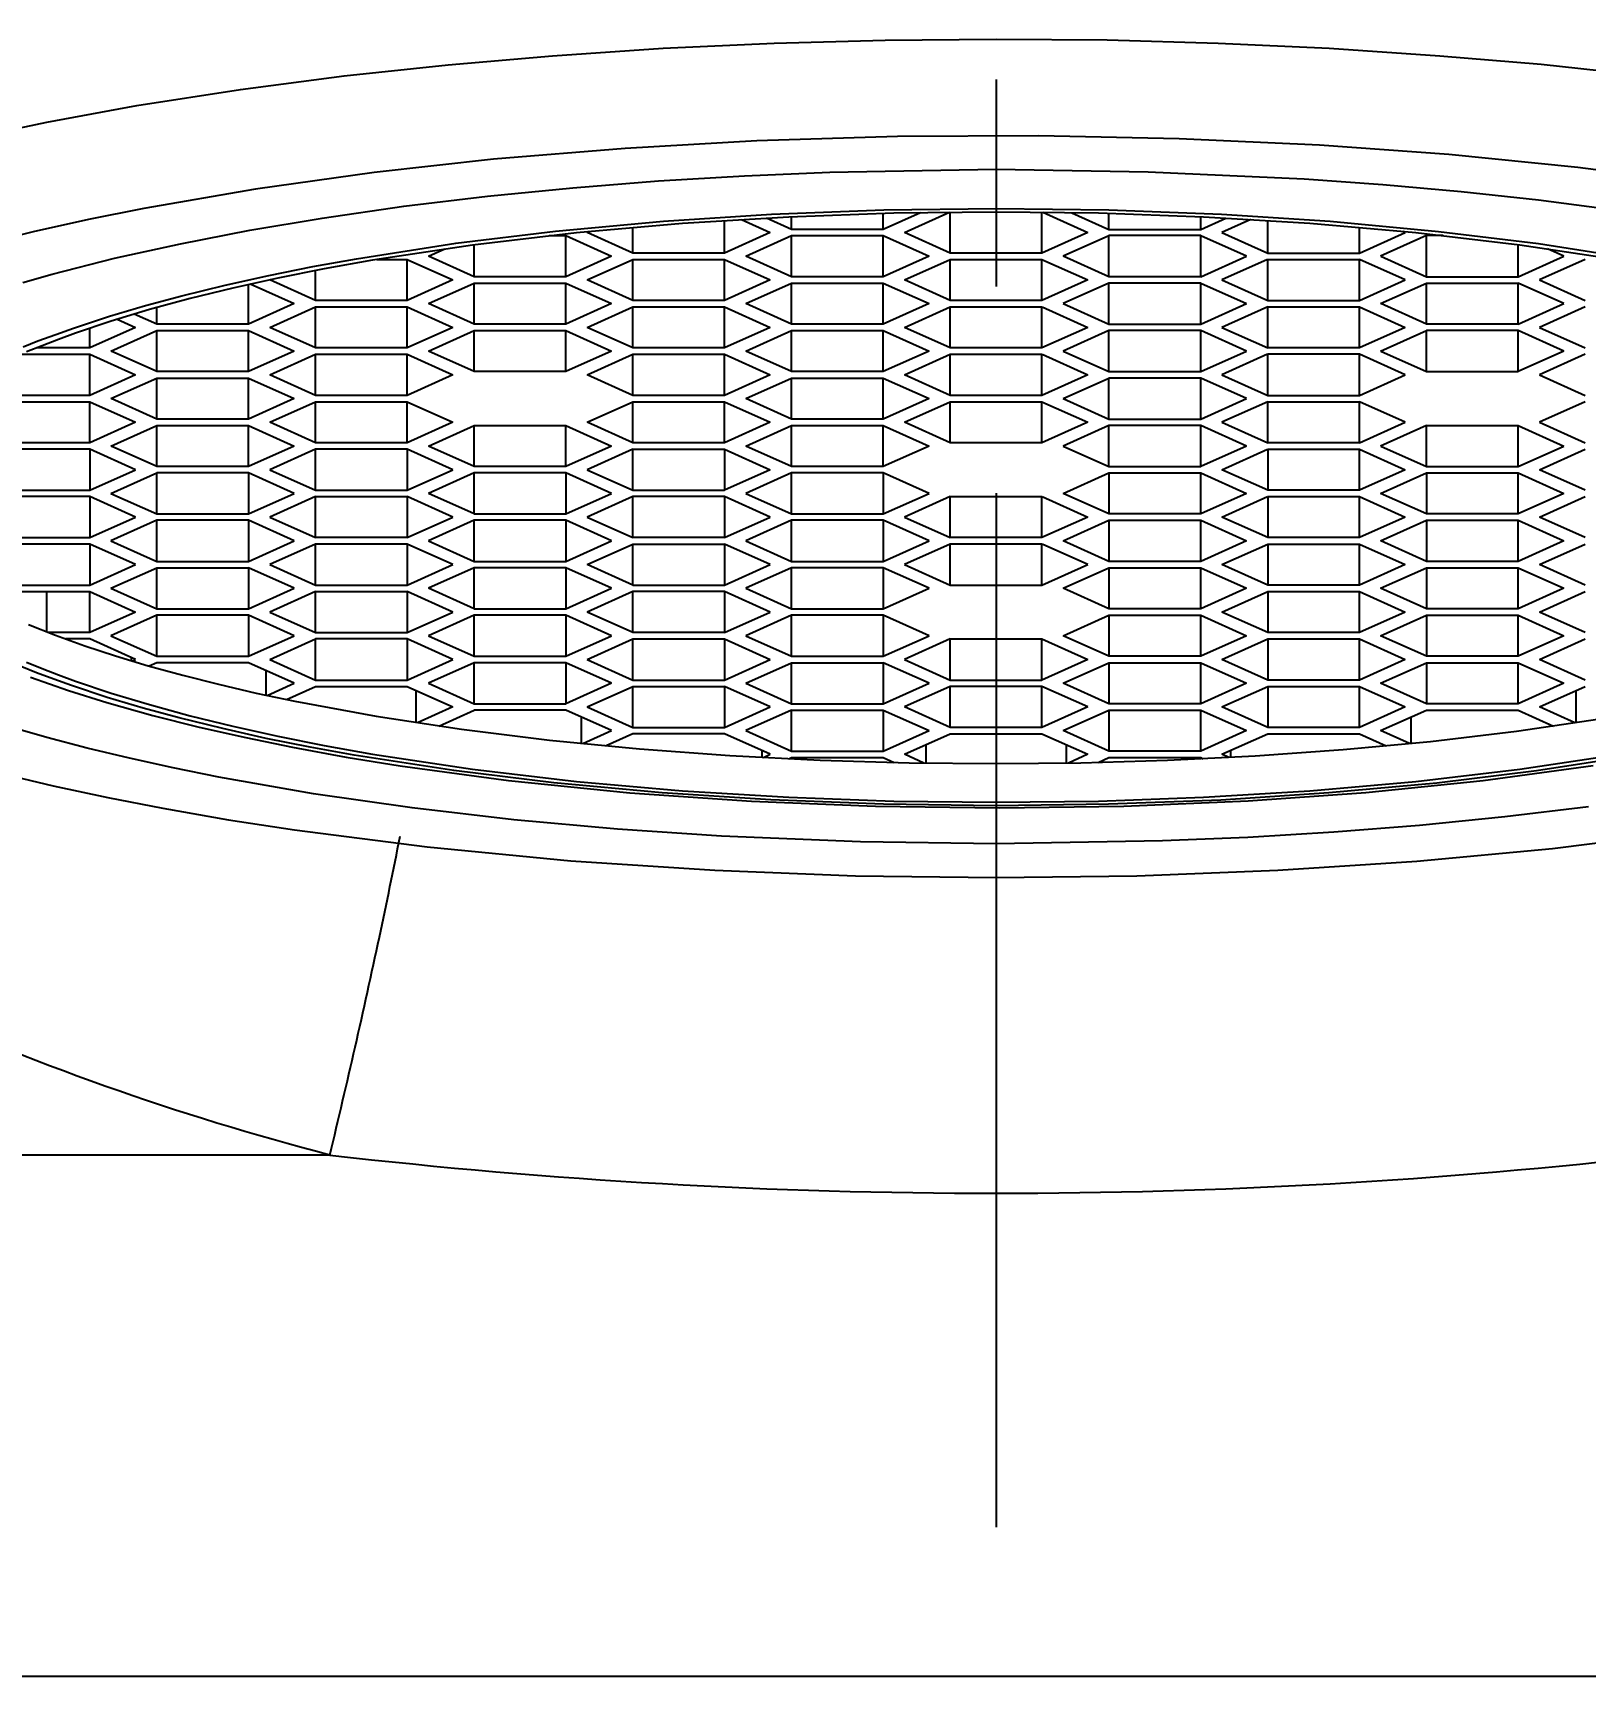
# Model space of a CAD drawing. Header units: millimetres. Extents: x 13335 to 13929, y 3069 to 3489.
# Drawn here: x 13763.02 to 13774.94, y 3171.49 to 3184.11 of the extents above; entities that cross this region are included whole.
import ezdxf

# ---------------------------------------------------------------- set-up
doc = ezdxf.new("R2010")
doc.units = ezdxf.units.MM
doc.header["$LTSCALE"] = 0.25
doc.linetypes.add('CENTER', pattern=[50.8, 31.75, -6.35, 6.35, -6.35])
doc.layers.get('0').update_dxf_attribs({"color": 2})
for name, color, linetype in [('CENTER', 1, 'CENTER'), ('DWG', 7, 'Continuous'), ('Make2D 표시선', 7, 'Continuous')]:
    doc.layers.add(name, color=color, linetype=linetype)
doc.styles.add('GHS', font='romans.shx', dxfattribs={"height": 3.5, "bigfont": 'ghs.shx'})
doc.dimstyles.new('HONG', dxfattribs={"dimscale": 0, "dimtxt": 3.5, "dimasz": 3.5, "dimexe": 2, "dimexo": 1, "dimgap": 1, "dimtad": 1, "dimdec": 4, "dimdsep": 46, "dimtxsty": 'GHS', "dimcen": 3, "dimclrd": 2, "dimclre": 2, "dimclrt": 2, "dimadec": 0, "dimazin": 0, "dimtfac": 1, "dimtdec": 4, "dimtmove": 0, "dimatfit": 2, "dimfxl": 0, "dimtvp": 1, "dimtolj": 1, "dimarcsym": 0})

# ---------------------------------------------------------------- blocks, each defined once
blk = doc.blocks.new('A$C364C3DC7')
at = {"color": 2}
for p, q in [((21.846, 39.15), (21.653, 39.236)), ((21.846, 39.15), (21.846, 39.246)), ((22.834, 39.278), (22.549, 39.15)), ((22.549, 39.15), (22.549, 39.272)), ((22.712, 39.126), (23.058, 39.281)), ((23.064, 38.968), (23.064, 39.281)), ((23.767, 38.968), (23.767, 39.281)), ((23.773, 39.281), (24.119, 39.126)), ((23.998, 39.278), (24.282, 39.15)), ((24.282, 39.15), (24.282, 39.272)), ((24.986, 39.15), (24.986, 39.246)), ((24.986, 39.15), (25.178, 39.237)), ((20.275, 39.126), (20.293, 39.134)), ((20.627, 38.968), (20.275, 39.126)), ((20.627, 38.968), (20.627, 39.165)), ((21.331, 38.968), (21.331, 39.218)), ((21.682, 39.126), (21.331, 38.968)), ((21.46, 39.226), (21.682, 39.126)), ((22.549, 39.15), (21.846, 39.15)), ((23.064, 38.968), (22.712, 39.126)), ((24.119, 39.126), (23.767, 38.968)), ((24.282, 39.15), (24.986, 39.15)), ((25.371, 39.226), (25.149, 39.126)), ((25.149, 39.126), (25.501, 38.968)), ((25.501, 38.968), (25.501, 39.218)), ((26.204, 38.968), (26.204, 39.165)), ((26.204, 38.968), (26.556, 39.126)), ((26.556, 39.126), (26.538, 39.134)), ((19.057, 38.944), (19.183, 39)), ((19.409, 38.786), (19.409, 39.031)), ((19.985, 39.102), (20.112, 39.102)), ((20.112, 38.786), (20.112, 39.102)), ((20.112, 39.102), (20.464, 38.944)), ((21.494, 38.944), (21.846, 39.102)), ((21.846, 38.786), (21.846, 39.102)), ((21.846, 39.102), (22.549, 39.102)), ((22.549, 38.786), (22.549, 39.102)), ((22.549, 39.102), (22.901, 38.944)), ((24.282, 39.101), (23.931, 38.944)), ((24.986, 39.102), (24.282, 39.102)), ((24.282, 38.786), (24.282, 39.101)), ((24.986, 38.786), (24.986, 39.101)), ((25.337, 38.944), (24.986, 39.101)), ((26.719, 39.102), (26.367, 38.944)), ((26.847, 39.102), (26.719, 39.102)), ((26.719, 38.786), (26.719, 39.102)), ((27.422, 38.786), (27.422, 39.032)), ((27.774, 38.944), (27.648, 39)), ((18.662, 38.919), (18.894, 38.919)), ((18.894, 38.604), (18.894, 38.919)), ((18.894, 38.919), (19.246, 38.762)), ((19.409, 38.786), (19.057, 38.944)), ((20.464, 38.944), (20.112, 38.786)), ((20.275, 38.762), (20.627, 38.919)), ((21.331, 38.968), (20.627, 38.968)), ((20.627, 38.604), (20.627, 38.919)), ((20.627, 38.919), (21.331, 38.919)), ((21.331, 38.919), (21.682, 38.762)), ((21.331, 38.604), (21.331, 38.919)), ((21.846, 38.786), (21.494, 38.944)), ((22.901, 38.944), (22.549, 38.786)), ((22.712, 38.762), (23.064, 38.919)), ((23.767, 38.968), (23.064, 38.968)), ((23.064, 38.604), (23.064, 38.919)), ((23.064, 38.919), (23.767, 38.919)), ((23.767, 38.919), (24.119, 38.762)), ((23.767, 38.604), (23.767, 38.919)), ((24.282, 38.786), (23.931, 38.944)), ((24.986, 38.786), (25.337, 38.944)), ((25.5, 38.919), (25.149, 38.762)), ((25.501, 38.968), (26.204, 38.968)), ((25.501, 38.919), (26.204, 38.919)), ((25.501, 38.604), (25.501, 38.919)), ((26.556, 38.762), (26.204, 38.919)), ((26.204, 38.604), (26.204, 38.919)), ((26.368, 38.944), (26.719, 38.786)), ((27.422, 38.786), (27.774, 38.944)), ((27.937, 38.919), (27.586, 38.762)), ((17.676, 38.422), (17.676, 38.727)), ((17.69, 38.731), (18.027, 38.58)), ((17.839, 38.762), (17.845, 38.765)), ((18.19, 38.604), (17.839, 38.762)), ((18.19, 38.604), (18.19, 38.835)), ((19.245, 38.762), (18.894, 38.604)), ((19.057, 38.58), (19.409, 38.737)), ((20.112, 38.786), (19.409, 38.786)), ((19.409, 38.422), (19.409, 38.737)), ((19.409, 38.737), (20.112, 38.737)), ((20.112, 38.422), (20.112, 38.737)), ((20.112, 38.737), (20.464, 38.58)), ((20.627, 38.604), (20.276, 38.762)), ((21.682, 38.762), (21.331, 38.604)), ((21.494, 38.58), (21.845, 38.737)), ((22.549, 38.786), (21.846, 38.786)), ((21.846, 38.422), (21.846, 38.737)), ((21.846, 38.737), (22.549, 38.737)), ((22.549, 38.422), (22.549, 38.737)), ((22.549, 38.737), (22.901, 38.58)), ((23.064, 38.604), (22.712, 38.762)), ((24.119, 38.762), (23.767, 38.604)), ((24.282, 38.737), (23.931, 38.58)), ((24.986, 38.786), (24.282, 38.786)), ((24.986, 38.737), (24.282, 38.737)), ((24.282, 38.422), (24.282, 38.737)), ((24.986, 38.737), (25.337, 38.58)), ((24.986, 38.422), (24.986, 38.737)), ((25.149, 38.762), (25.501, 38.604)), ((26.204, 38.604), (26.556, 38.762)), ((26.367, 38.58), (26.719, 38.737)), ((26.719, 38.786), (27.422, 38.786)), ((26.719, 38.422), (26.719, 38.737)), ((26.719, 38.737), (27.422, 38.737)), ((27.422, 38.422), (27.422, 38.737)), ((27.774, 38.58), (27.423, 38.737)), ((27.586, 38.762), (27.937, 38.604)), ((18.894, 38.604), (18.19, 38.604)), ((21.331, 38.604), (20.627, 38.604)), ((23.767, 38.604), (23.064, 38.604)), ((25.501, 38.604), (26.204, 38.604)), ((16.972, 38.422), (16.798, 38.5)), ((16.972, 38.422), (16.972, 38.55)), ((18.027, 38.58), (17.676, 38.422)), ((17.839, 38.398), (18.19, 38.555)), ((18.19, 38.24), (18.19, 38.555)), ((18.19, 38.555), (18.894, 38.555)), ((18.894, 38.24), (18.894, 38.555)), ((18.894, 38.555), (19.246, 38.398)), ((19.409, 38.422), (19.057, 38.58)), ((20.464, 38.58), (20.112, 38.422)), ((20.275, 38.398), (20.627, 38.555)), ((20.627, 38.24), (20.627, 38.555)), ((20.627, 38.555), (21.331, 38.555)), ((21.331, 38.555), (21.682, 38.398)), ((21.331, 38.24), (21.331, 38.555)), ((21.846, 38.422), (21.494, 38.58)), ((22.901, 38.58), (22.549, 38.422)), ((22.712, 38.398), (23.064, 38.555)), ((23.064, 38.555), (23.767, 38.555)), ((23.064, 38.24), (23.064, 38.555)), ((23.767, 38.24), (23.767, 38.555)), ((23.768, 38.555), (24.119, 38.398)), ((23.931, 38.58), (24.282, 38.422)), ((24.986, 38.422), (25.337, 38.58)), ((25.501, 38.555), (25.149, 38.398)), ((25.501, 38.555), (26.204, 38.555)), ((25.501, 38.24), (25.501, 38.555)), ((26.204, 38.555), (26.556, 38.398)), ((26.204, 38.24), (26.204, 38.555)), ((26.719, 38.422), (26.368, 38.58)), ((27.422, 38.422), (27.774, 38.58)), ((27.937, 38.555), (27.586, 38.398)), ((16.809, 38.398), (16.457, 38.24)), ((16.457, 38.24), (16.457, 38.391)), ((16.62, 38.216), (16.972, 38.373)), ((16.669, 38.46), (16.809, 38.398)), ((17.676, 38.422), (16.972, 38.422)), ((16.972, 38.373), (17.676, 38.373)), ((16.972, 38.058), (16.972, 38.373)), ((17.676, 38.058), (17.676, 38.373)), ((17.676, 38.373), (18.027, 38.216)), ((18.19, 38.24), (17.839, 38.398)), ((19.245, 38.398), (18.894, 38.24)), ((19.057, 38.216), (19.409, 38.373)), ((20.112, 38.422), (19.409, 38.422)), ((19.409, 38.058), (19.409, 38.373)), ((19.409, 38.373), (20.112, 38.373)), ((20.112, 38.058), (20.112, 38.373)), ((20.112, 38.373), (20.464, 38.216)), ((20.627, 38.24), (20.275, 38.398)), ((21.682, 38.398), (21.331, 38.24)), ((21.494, 38.216), (21.845, 38.373)), ((22.549, 38.422), (21.846, 38.422)), ((21.846, 38.373), (22.549, 38.373)), ((21.846, 38.058), (21.846, 38.373)), ((22.549, 38.058), (22.549, 38.373)), ((22.549, 38.373), (22.901, 38.216)), ((23.064, 38.24), (22.712, 38.398)), ((24.119, 38.398), (23.767, 38.24)), ((24.282, 38.373), (23.931, 38.216)), ((24.282, 38.422), (24.986, 38.422)), ((24.986, 38.373), (24.282, 38.373)), ((24.282, 38.058), (24.282, 38.373)), ((24.986, 38.058), (24.986, 38.373)), ((25.337, 38.216), (24.986, 38.373)), ((25.149, 38.398), (25.501, 38.24)), ((26.556, 38.398), (26.204, 38.24)), ((26.367, 38.216), (26.719, 38.373)), ((27.422, 38.422), (26.719, 38.422)), ((26.719, 38.058), (26.719, 38.373)), ((27.422, 38.373), (26.719, 38.373)), ((27.422, 38.058), (27.422, 38.373)), ((27.774, 38.216), (27.423, 38.373)), ((27.586, 38.398), (27.937, 38.24)), ((16.457, 38.24), (16.048, 38.24)), ((18.894, 38.24), (18.19, 38.24)), ((21.331, 38.24), (20.627, 38.24)), ((23.767, 38.24), (23.064, 38.24)), ((26.204, 38.24), (25.501, 38.24)), ((15.931, 38.191), (16.457, 38.191)), ((16.457, 38.191), (16.809, 38.034)), ((16.457, 37.876), (16.457, 38.191)), ((16.972, 38.058), (16.621, 38.216)), ((18.027, 38.216), (17.676, 38.058)), ((17.839, 38.034), (18.19, 38.191)), ((18.19, 37.876), (18.19, 38.191)), ((18.19, 38.191), (18.894, 38.191)), ((18.894, 38.191), (19.246, 38.034)), ((18.894, 37.876), (18.894, 38.191)), ((19.409, 38.058), (19.057, 38.216)), ((20.464, 38.216), (20.112, 38.058)), ((20.275, 38.034), (20.627, 38.191)), ((20.627, 37.876), (20.627, 38.191)), ((20.627, 38.191), (21.331, 38.191)), ((21.331, 37.876), (21.331, 38.191)), ((21.331, 38.191), (21.682, 38.034)), ((21.846, 38.058), (21.494, 38.216)), ((22.901, 38.216), (22.549, 38.058)), ((22.712, 38.034), (23.064, 38.191)), ((23.064, 37.876), (23.064, 38.191)), ((23.064, 38.191), (23.767, 38.191)), ((23.767, 37.876), (23.767, 38.191)), ((23.768, 38.191), (24.119, 38.034)), ((23.931, 38.216), (24.282, 38.058)), ((24.986, 38.058), (25.337, 38.216)), ((25.5, 38.191), (25.149, 38.034)), ((26.204, 38.191), (25.501, 38.191)), ((25.501, 37.876), (25.501, 38.191)), ((26.204, 37.876), (26.204, 38.191)), ((26.556, 38.034), (26.204, 38.191)), ((26.368, 38.216), (26.719, 38.058)), ((27.774, 38.216), (27.422, 38.058)), ((27.937, 38.191), (27.586, 38.034)), ((16.809, 38.034), (16.457, 37.876)), ((16.62, 37.851), (16.972, 38.009)), ((17.676, 38.058), (16.972, 38.058)), ((16.972, 38.009), (17.676, 38.009)), ((16.972, 37.694), (16.972, 38.009)), ((17.676, 37.694), (17.676, 38.009)), ((17.676, 38.009), (18.027, 37.851)), ((18.19, 37.876), (17.839, 38.033)), ((19.245, 38.033), (18.894, 37.876)), ((20.112, 38.058), (19.409, 38.058)), ((20.627, 37.876), (20.276, 38.033)), ((21.682, 38.033), (21.331, 37.876)), ((21.494, 37.851), (21.845, 38.009)), ((22.549, 38.058), (21.846, 38.058)), ((21.846, 37.694), (21.846, 38.009)), ((21.846, 38.009), (22.549, 38.009)), ((22.549, 37.694), (22.549, 38.009)), ((22.549, 38.009), (22.901, 37.851)), ((23.064, 37.876), (22.712, 38.034)), ((24.119, 38.033), (23.767, 37.876)), ((23.931, 37.851), (24.282, 38.009)), ((24.282, 38.058), (24.986, 38.058)), ((24.282, 37.694), (24.282, 38.009)), ((24.986, 38.009), (24.282, 38.009)), ((24.986, 37.694), (24.986, 38.009)), ((25.337, 37.851), (24.986, 38.009)), ((25.149, 38.033), (25.501, 37.876)), ((26.204, 37.876), (26.556, 38.033)), ((26.719, 38.058), (27.422, 38.058)), ((27.586, 38.033), (27.937, 37.876)), ((16.457, 37.876), (15.754, 37.876)), ((16.972, 37.694), (16.621, 37.851)), ((18.027, 37.851), (17.676, 37.694)), ((18.894, 37.876), (18.19, 37.876)), ((21.331, 37.876), (20.627, 37.876)), ((21.846, 37.694), (21.494, 37.851)), ((22.901, 37.851), (22.549, 37.694)), ((23.767, 37.876), (23.064, 37.876)), ((23.931, 37.851), (24.282, 37.694)), ((24.986, 37.694), (25.337, 37.851)), ((25.501, 37.876), (26.204, 37.876)), ((15.754, 37.827), (16.457, 37.827)), ((16.457, 37.827), (16.809, 37.669)), ((16.457, 37.512), (16.457, 37.827)), ((17.839, 37.669), (18.19, 37.827)), ((18.19, 37.512), (18.19, 37.827)), ((18.19, 37.827), (18.894, 37.827)), ((18.894, 37.512), (18.894, 37.827)), ((18.894, 37.827), (19.246, 37.669)), ((20.275, 37.669), (20.627, 37.827)), ((20.627, 37.512), (20.627, 37.827)), ((20.627, 37.827), (21.331, 37.827)), ((21.331, 37.827), (21.682, 37.669)), ((21.331, 37.512), (21.331, 37.827)), ((22.712, 37.669), (23.064, 37.827)), ((23.064, 37.512), (23.064, 37.827)), ((23.064, 37.827), (23.767, 37.827)), ((23.767, 37.827), (24.119, 37.669)), ((23.767, 37.512), (23.767, 37.827)), ((25.501, 37.827), (25.149, 37.669)), ((25.501, 37.512), (25.501, 37.827)), ((25.501, 37.827), (26.204, 37.827)), ((26.204, 37.512), (26.204, 37.827)), ((26.556, 37.669), (26.204, 37.827)), ((27.937, 37.827), (27.586, 37.669)), ((16.809, 37.669), (16.457, 37.512)), ((16.62, 37.487), (16.972, 37.645)), ((17.676, 37.694), (16.972, 37.694)), ((16.972, 37.645), (17.676, 37.645)), ((16.972, 37.33), (16.972, 37.645)), ((17.676, 37.645), (18.027, 37.487)), ((17.676, 37.33), (17.676, 37.645)), ((18.19, 37.512), (17.839, 37.669)), ((19.245, 37.669), (18.894, 37.512)), ((19.057, 37.487), (19.409, 37.645)), ((19.409, 37.33), (19.409, 37.645)), ((19.409, 37.645), (20.112, 37.645)), ((20.112, 37.33), (20.112, 37.645)), ((20.112, 37.645), (20.464, 37.487)), ((20.627, 37.512), (20.276, 37.669)), ((21.682, 37.669), (21.331, 37.512)), ((21.494, 37.487), (21.845, 37.645)), ((22.549, 37.694), (21.846, 37.694)), ((21.846, 37.645), (22.549, 37.645)), ((21.846, 37.33), (21.846, 37.645)), ((22.549, 37.645), (22.901, 37.487)), ((22.549, 37.33), (22.549, 37.645)), ((23.064, 37.512), (22.712, 37.669)), ((24.119, 37.669), (23.767, 37.512)), ((24.282, 37.645), (23.931, 37.487)), ((24.282, 37.694), (24.986, 37.694)), ((24.282, 37.33), (24.282, 37.645)), ((24.986, 37.645), (24.282, 37.645)), ((25.337, 37.487), (24.986, 37.645)), ((24.986, 37.33), (24.986, 37.645)), ((25.149, 37.669), (25.501, 37.512)), ((26.204, 37.512), (26.556, 37.669)), ((26.719, 37.645), (26.367, 37.487)), ((26.719, 37.33), (26.719, 37.645)), ((26.719, 37.645), (27.422, 37.645)), ((27.422, 37.33), (27.422, 37.645)), ((27.423, 37.645), (27.774, 37.487)), ((27.586, 37.669), (27.937, 37.512)), ((16.457, 37.512), (15.754, 37.512)), ((16.457, 37.463), (15.754, 37.463)), ((16.809, 37.305), (16.457, 37.463)), ((16.457, 37.462), (16.457, 37.148)), ((16.972, 37.33), (16.621, 37.487)), ((18.027, 37.487), (17.676, 37.33)), ((18.19, 37.463), (17.839, 37.305)), ((18.894, 37.512), (18.19, 37.512)), ((18.894, 37.463), (18.19, 37.463)), ((18.19, 37.148), (18.19, 37.462)), ((19.246, 37.305), (18.894, 37.463)), ((18.894, 37.462), (18.894, 37.148)), ((19.409, 37.33), (19.057, 37.487)), ((20.464, 37.487), (20.112, 37.33)), ((20.627, 37.463), (20.275, 37.305)), ((21.331, 37.512), (20.627, 37.512)), ((20.627, 37.463), (21.331, 37.463)), ((20.627, 37.148), (20.627, 37.463)), ((21.331, 37.463), (21.682, 37.305)), ((21.331, 37.463), (21.331, 37.148)), ((21.846, 37.33), (21.494, 37.487)), ((22.901, 37.487), (22.549, 37.33)), ((23.767, 37.512), (23.064, 37.512)), ((23.931, 37.487), (24.282, 37.33)), ((25.337, 37.487), (24.986, 37.33)), ((25.149, 37.305), (25.5, 37.463)), ((26.204, 37.512), (25.501, 37.512)), ((25.501, 37.463), (26.204, 37.463)), ((25.501, 37.462), (25.501, 37.148)), ((26.204, 37.463), (26.556, 37.305)), ((26.204, 37.148), (26.204, 37.462)), ((26.368, 37.487), (26.719, 37.33)), ((27.422, 37.33), (27.774, 37.487)), ((27.586, 37.305), (27.937, 37.463)), ((16.457, 37.148), (16.809, 37.305)), ((16.62, 37.123), (16.972, 37.281)), ((17.676, 37.33), (16.972, 37.33)), ((17.676, 37.281), (16.972, 37.281)), ((16.972, 36.966), (16.972, 37.28)), ((18.027, 37.123), (17.676, 37.281)), ((17.676, 37.28), (17.676, 36.966)), ((17.839, 37.305), (18.19, 37.148)), ((18.894, 37.148), (19.245, 37.305)), ((19.409, 37.281), (19.057, 37.123)), ((20.112, 37.33), (19.409, 37.33)), ((20.112, 37.281), (19.409, 37.281)), ((19.409, 36.966), (19.409, 37.28)), ((20.464, 37.123), (20.112, 37.281)), ((20.112, 37.28), (20.112, 36.966)), ((20.275, 37.305), (20.627, 37.148)), ((21.682, 37.305), (21.331, 37.148)), ((21.845, 37.281), (21.494, 37.123)), ((22.549, 37.33), (21.846, 37.33)), ((22.549, 37.281), (21.846, 37.281)), ((21.846, 36.966), (21.846, 37.28)), ((22.901, 37.123), (22.549, 37.281)), ((22.549, 37.28), (22.549, 36.966)), ((23.931, 37.123), (24.282, 37.281)), ((24.282, 37.33), (24.986, 37.33)), ((24.282, 37.281), (24.986, 37.281)), ((24.282, 37.28), (24.282, 36.966)), ((24.986, 37.281), (25.337, 37.123)), ((24.986, 36.966), (24.986, 37.28)), ((25.501, 37.148), (25.149, 37.305)), ((26.556, 37.305), (26.204, 37.148)), ((26.367, 37.123), (26.719, 37.281)), ((26.719, 37.33), (27.422, 37.33)), ((26.719, 37.281), (27.422, 37.281)), ((26.719, 37.28), (26.719, 36.966)), ((27.422, 36.966), (27.422, 37.28)), ((27.423, 37.281), (27.774, 37.123)), ((27.937, 37.148), (27.586, 37.305)), ((15.754, 37.148), (16.457, 37.148)), ((16.457, 37.099), (15.754, 37.099)), ((16.809, 36.941), (16.457, 37.099)), ((16.457, 37.099), (16.457, 36.784)), ((16.62, 37.123), (16.972, 36.966)), ((17.676, 36.966), (18.027, 37.123)), ((18.19, 37.099), (17.839, 36.941)), ((18.19, 37.148), (18.894, 37.148)), ((18.19, 37.099), (18.894, 37.099)), ((18.19, 36.784), (18.19, 37.099)), ((19.246, 36.941), (18.894, 37.099)), ((18.894, 37.099), (18.894, 36.784)), ((19.409, 36.966), (19.057, 37.123)), ((20.112, 36.966), (20.464, 37.123)), ((20.627, 37.099), (20.275, 36.941)), ((20.627, 37.148), (21.331, 37.148)), ((21.331, 37.099), (20.627, 37.099)), ((20.627, 36.784), (20.627, 37.098)), ((21.682, 36.941), (21.331, 37.099)), ((21.331, 37.098), (21.331, 36.784)), ((21.494, 37.123), (21.846, 36.966)), ((22.549, 36.966), (22.901, 37.123)), ((23.064, 37.099), (22.712, 36.941)), ((23.064, 37.099), (23.767, 37.099)), ((23.064, 36.784), (23.064, 37.098)), ((23.767, 36.784), (23.767, 37.098)), ((23.768, 37.099), (24.119, 36.941)), ((24.282, 36.966), (23.931, 37.123)), ((25.337, 37.123), (24.986, 36.966)), ((25.149, 36.941), (25.5, 37.099)), ((26.204, 37.148), (25.501, 37.148)), ((25.501, 37.099), (26.204, 37.099)), ((25.501, 37.098), (25.501, 36.784)), ((26.204, 37.099), (26.556, 36.941)), ((26.204, 36.784), (26.204, 37.098)), ((26.719, 36.966), (26.367, 37.123)), ((27.774, 37.123), (27.422, 36.966)), ((27.586, 36.941), (27.937, 37.099)), ((16.972, 36.966), (17.676, 36.966)), ((19.409, 36.966), (20.112, 36.966)), ((21.846, 36.966), (22.549, 36.966)), ((24.986, 36.966), (24.282, 36.966)), ((27.422, 36.966), (26.719, 36.966)), ((16.457, 36.784), (16.809, 36.941)), ((16.972, 36.917), (16.62, 36.759)), ((17.676, 36.917), (16.972, 36.917)), ((16.972, 36.601), (16.972, 36.917)), ((17.676, 36.917), (17.676, 36.601)), ((18.027, 36.759), (17.676, 36.917)), ((17.839, 36.941), (18.19, 36.784)), ((18.894, 36.784), (19.245, 36.941)), ((19.409, 36.917), (19.057, 36.759)), ((20.112, 36.917), (19.409, 36.917)), ((19.409, 36.601), (19.409, 36.916)), ((20.464, 36.759), (20.112, 36.917)), ((20.112, 36.916), (20.112, 36.601)), ((20.276, 36.941), (20.627, 36.784)), ((21.331, 36.784), (21.682, 36.941)), ((21.845, 36.917), (21.494, 36.759)), ((22.549, 36.917), (21.846, 36.917)), ((21.846, 36.601), (21.846, 36.916)), ((22.901, 36.759), (22.549, 36.917)), ((22.549, 36.916), (22.549, 36.601)), ((22.712, 36.941), (23.064, 36.784)), ((24.119, 36.941), (23.767, 36.784)), ((23.931, 36.759), (24.282, 36.917)), ((24.282, 36.917), (24.986, 36.917)), ((24.282, 36.916), (24.282, 36.601)), ((24.986, 36.917), (25.337, 36.759)), ((24.986, 36.601), (24.986, 36.916)), ((25.501, 36.784), (25.149, 36.941)), ((26.556, 36.941), (26.204, 36.784)), ((26.367, 36.759), (26.719, 36.917)), ((26.719, 36.917), (27.422, 36.917)), ((26.719, 36.916), (26.719, 36.601)), ((27.422, 36.601), (27.422, 36.916)), ((27.423, 36.917), (27.774, 36.759)), ((27.937, 36.784), (27.586, 36.941)), ((15.754, 36.784), (16.457, 36.784)), ((16.457, 36.735), (15.754, 36.735)), ((16.457, 36.735), (16.457, 36.419)), ((16.809, 36.577), (16.457, 36.735)), ((16.62, 36.759), (16.972, 36.601)), ((17.676, 36.601), (18.027, 36.759)), ((18.19, 36.735), (17.839, 36.577)), ((18.894, 36.784), (18.19, 36.784)), ((18.19, 36.419), (18.19, 36.735)), ((18.894, 36.735), (18.19, 36.735)), ((19.246, 36.577), (18.894, 36.735)), ((18.894, 36.734), (18.894, 36.419)), ((19.057, 36.759), (19.409, 36.601)), ((20.112, 36.601), (20.464, 36.759)), ((20.275, 36.577), (20.627, 36.735)), ((21.331, 36.784), (20.627, 36.784)), ((20.627, 36.735), (21.331, 36.735)), ((20.627, 36.419), (20.627, 36.735)), ((21.682, 36.577), (21.331, 36.735)), ((21.331, 36.735), (21.331, 36.419)), ((21.494, 36.759), (21.846, 36.601)), ((22.549, 36.601), (22.901, 36.759)), ((23.064, 36.735), (22.712, 36.577)), ((23.767, 36.784), (23.064, 36.784)), ((23.767, 36.735), (23.064, 36.735)), ((23.064, 36.419), (23.064, 36.734)), ((23.767, 36.419), (23.767, 36.734)), ((24.119, 36.577), (23.768, 36.735)), ((24.282, 36.601), (23.931, 36.759)), ((25.337, 36.759), (24.986, 36.601)), ((25.149, 36.577), (25.501, 36.735)), ((26.204, 36.784), (25.501, 36.784)), ((25.501, 36.735), (26.204, 36.735)), ((25.501, 36.735), (25.501, 36.419)), ((26.204, 36.735), (26.556, 36.577)), ((26.204, 36.419), (26.204, 36.734)), ((26.719, 36.601), (26.368, 36.759)), ((27.774, 36.759), (27.422, 36.601)), ((27.586, 36.577), (27.937, 36.735)), ((16.972, 36.601), (17.676, 36.601)), ((19.409, 36.601), (20.112, 36.601)), ((21.846, 36.601), (22.549, 36.601)), ((24.986, 36.601), (24.282, 36.601)), ((27.422, 36.601), (26.719, 36.601)), ((16.457, 36.419), (16.809, 36.577)), ((16.62, 36.395), (16.972, 36.553)), ((16.972, 36.553), (17.676, 36.553)), ((16.972, 36.237), (16.972, 36.553)), ((18.027, 36.395), (17.676, 36.553)), ((17.676, 36.553), (17.676, 36.237)), ((17.839, 36.577), (18.19, 36.419)), ((18.894, 36.419), (19.246, 36.577)), ((19.409, 36.553), (19.057, 36.395)), ((19.409, 36.237), (19.409, 36.553)), ((20.112, 36.553), (19.409, 36.553)), ((20.112, 36.553), (20.112, 36.237)), ((20.464, 36.395), (20.112, 36.553)), ((20.627, 36.419), (20.275, 36.577)), ((21.331, 36.419), (21.682, 36.577)), ((21.846, 36.553), (21.494, 36.395)), ((22.549, 36.553), (21.846, 36.553)), ((21.846, 36.237), (21.846, 36.553)), ((22.901, 36.395), (22.549, 36.553)), ((22.549, 36.552), (22.549, 36.237)), ((22.712, 36.577), (23.064, 36.419)), ((23.767, 36.419), (24.119, 36.577)), ((23.931, 36.395), (24.282, 36.553)), ((24.282, 36.553), (24.986, 36.553)), ((24.282, 36.552), (24.282, 36.237)), ((24.986, 36.553), (25.337, 36.395)), ((24.986, 36.237), (24.986, 36.552)), ((25.501, 36.419), (25.149, 36.577)), ((26.556, 36.577), (26.204, 36.419)), ((26.367, 36.395), (26.719, 36.553)), ((26.719, 36.553), (26.719, 36.237)), ((26.719, 36.553), (27.422, 36.553)), ((27.422, 36.553), (27.774, 36.395)), ((27.422, 36.237), (27.422, 36.553)), ((27.937, 36.419), (27.586, 36.577)), ((15.754, 36.419), (16.457, 36.419)), ((15.754, 36.371), (16.457, 36.371)), ((16.128, 36.06), (16.128, 36.371)), ((16.457, 36.055), (16.457, 36.371)), ((16.457, 36.371), (16.809, 36.213)), ((16.62, 36.395), (16.972, 36.237)), ((17.676, 36.237), (18.027, 36.395)), ((18.19, 36.371), (17.839, 36.213)), ((18.19, 36.419), (18.894, 36.419)), ((18.19, 36.371), (18.894, 36.371)), ((18.19, 36.055), (18.19, 36.371)), ((18.894, 36.371), (18.894, 36.055)), ((19.246, 36.213), (18.894, 36.371)), ((19.409, 36.237), (19.057, 36.395)), ((20.112, 36.237), (20.464, 36.395)), ((20.627, 36.371), (20.275, 36.213)), ((20.627, 36.419), (21.331, 36.419)), ((21.331, 36.371), (20.627, 36.371)), ((20.627, 36.055), (20.627, 36.371)), ((21.331, 36.371), (21.331, 36.055)), ((21.682, 36.213), (21.331, 36.371)), ((21.494, 36.395), (21.846, 36.237)), ((22.549, 36.237), (22.901, 36.395)), ((23.064, 36.419), (23.767, 36.419)), ((24.282, 36.237), (23.931, 36.395)), ((25.337, 36.395), (24.986, 36.237)), ((25.149, 36.213), (25.501, 36.371)), ((26.204, 36.419), (25.501, 36.419)), ((25.501, 36.371), (26.204, 36.371)), ((25.501, 36.371), (25.501, 36.055)), ((26.204, 36.371), (26.556, 36.213)), ((26.204, 36.055), (26.204, 36.371)), ((26.719, 36.237), (26.367, 36.395)), ((27.774, 36.395), (27.422, 36.237)), ((27.586, 36.213), (27.937, 36.371)), ((16.809, 36.213), (16.457, 36.055)), ((16.972, 36.237), (17.676, 36.237)), ((17.839, 36.213), (18.19, 36.055)), ((18.894, 36.055), (19.246, 36.213)), ((19.409, 36.237), (20.112, 36.237)), ((20.627, 36.055), (20.275, 36.213)), ((21.331, 36.055), (21.682, 36.213)), ((21.846, 36.237), (22.549, 36.237)), ((24.986, 36.237), (24.282, 36.237)), ((25.501, 36.055), (25.149, 36.213)), ((26.556, 36.213), (26.204, 36.055)), ((27.422, 36.237), (26.719, 36.237)), ((27.937, 36.055), (27.586, 36.213)), ((16.972, 36.189), (16.62, 36.031)), ((17.676, 36.189), (16.972, 36.189)), ((16.972, 35.873), (16.972, 36.189)), ((17.676, 36.189), (17.676, 35.873)), ((18.027, 36.031), (17.676, 36.189)), ((19.409, 36.189), (19.057, 36.031)), ((19.409, 35.873), (19.409, 36.189)), ((20.112, 36.189), (19.409, 36.189)), ((20.112, 36.189), (20.112, 35.873)), ((20.464, 36.031), (20.112, 36.189)), ((21.846, 36.189), (21.494, 36.031)), ((21.846, 35.873), (21.846, 36.189)), ((22.549, 36.189), (21.846, 36.189)), ((22.901, 36.031), (22.549, 36.189)), ((22.549, 36.189), (22.549, 35.873)), ((23.931, 36.031), (24.282, 36.189)), ((24.282, 36.189), (24.986, 36.189)), ((24.282, 36.189), (24.282, 35.873)), ((24.986, 35.873), (24.986, 36.189)), ((24.986, 36.189), (25.337, 36.031)), ((26.367, 36.031), (26.719, 36.189)), ((26.719, 36.189), (27.422, 36.189)), ((26.719, 36.189), (26.719, 35.873)), ((27.422, 36.189), (27.774, 36.031)), ((27.422, 35.873), (27.422, 36.189)), ((16.457, 36.055), (16.141, 36.055)), ((16.457, 36.006), (16.271, 36.006)), ((16.809, 35.849), (16.457, 36.006)), ((16.62, 36.031), (16.972, 35.873)), ((17.676, 35.873), (18.027, 36.031)), ((17.839, 35.849), (18.19, 36.006)), ((18.19, 36.055), (18.894, 36.055)), ((18.894, 36.006), (18.19, 36.006)), ((18.19, 35.691), (18.19, 36.006)), ((18.894, 36.006), (18.894, 35.691)), ((19.246, 35.849), (18.894, 36.006)), ((19.057, 36.031), (19.409, 35.873)), ((20.112, 35.873), (20.464, 36.031)), ((20.275, 35.849), (20.627, 36.006)), ((21.331, 36.055), (20.627, 36.055)), ((20.627, 35.691), (20.627, 36.006)), ((20.627, 36.006), (21.331, 36.006)), ((21.331, 36.006), (21.682, 35.849)), ((21.331, 36.006), (21.331, 35.691)), ((21.494, 36.031), (21.846, 35.873)), ((22.549, 35.873), (22.901, 36.031)), ((23.064, 36.006), (22.712, 35.849)), ((23.064, 36.006), (23.767, 36.006)), ((23.064, 35.691), (23.064, 36.006)), ((23.767, 36.006), (24.119, 35.849)), ((23.767, 35.691), (23.767, 36.006)), ((24.282, 35.873), (23.931, 36.031)), ((25.337, 36.031), (24.986, 35.873)), ((25.149, 35.849), (25.501, 36.006)), ((26.204, 36.055), (25.501, 36.055)), ((25.501, 36.006), (26.204, 36.006)), ((25.501, 36.006), (25.501, 35.691)), ((26.204, 35.691), (26.204, 36.006)), ((26.204, 36.006), (26.556, 35.849)), ((26.719, 35.873), (26.367, 36.031)), ((27.774, 36.031), (27.422, 35.873)), ((27.586, 35.849), (27.937, 36.006)), ((16.775, 35.864), (16.775, 35.839)), ((16.782, 35.837), (16.809, 35.849)), ((16.972, 35.824), (16.914, 35.798)), ((16.972, 35.873), (17.676, 35.873)), ((17.676, 35.824), (16.972, 35.824)), ((18.027, 35.667), (17.676, 35.824)), ((17.839, 35.849), (18.19, 35.691)), ((18.894, 35.691), (19.246, 35.849)), ((19.409, 35.824), (19.057, 35.667)), ((19.409, 35.873), (20.112, 35.873)), ((19.409, 35.509), (19.409, 35.824)), ((20.112, 35.824), (19.409, 35.824)), ((20.112, 35.824), (20.112, 35.509)), ((20.464, 35.667), (20.112, 35.824)), ((20.275, 35.849), (20.627, 35.691)), ((21.331, 35.691), (21.682, 35.849)), ((21.494, 35.667), (21.846, 35.824)), ((21.846, 35.873), (22.549, 35.873)), ((21.846, 35.824), (22.549, 35.824)), ((21.846, 35.509), (21.846, 35.824)), ((22.901, 35.667), (22.549, 35.824)), ((22.549, 35.824), (22.549, 35.509)), ((22.712, 35.849), (23.064, 35.691)), ((24.119, 35.849), (23.767, 35.691)), ((23.931, 35.667), (24.282, 35.824)), ((24.986, 35.873), (24.282, 35.873)), ((24.282, 35.824), (24.986, 35.824)), ((24.282, 35.824), (24.282, 35.509)), ((24.986, 35.824), (25.337, 35.667)), ((24.986, 35.509), (24.986, 35.824)), ((25.501, 35.691), (25.149, 35.849)), ((26.556, 35.849), (26.204, 35.691)), ((26.367, 35.667), (26.719, 35.824)), ((27.422, 35.873), (26.719, 35.873)), ((26.719, 35.824), (27.422, 35.824)), ((26.719, 35.824), (26.719, 35.509)), ((27.422, 35.509), (27.422, 35.824)), ((27.422, 35.824), (27.774, 35.667)), ((27.937, 35.691), (27.586, 35.849)), ((17.809, 35.764), (17.809, 35.575)), ((17.819, 35.573), (18.027, 35.667)), ((17.967, 35.542), (18.19, 35.642)), ((18.19, 35.691), (18.894, 35.691)), ((18.19, 35.642), (18.894, 35.642)), ((18.894, 35.642), (19.246, 35.485)), ((18.963, 35.364), (18.963, 35.611)), ((19.057, 35.667), (19.409, 35.509)), ((20.464, 35.667), (20.112, 35.509)), ((20.275, 35.485), (20.627, 35.642)), ((20.627, 35.691), (21.331, 35.691)), ((20.627, 35.327), (20.627, 35.642)), ((20.627, 35.642), (21.331, 35.642)), ((21.682, 35.485), (21.331, 35.642)), ((21.331, 35.642), (21.331, 35.327)), ((21.494, 35.667), (21.846, 35.509)), ((22.549, 35.509), (22.901, 35.667)), ((23.064, 35.642), (22.712, 35.485)), ((23.064, 35.691), (23.767, 35.691)), ((23.767, 35.642), (23.064, 35.642)), ((23.064, 35.327), (23.064, 35.642)), ((24.119, 35.485), (23.767, 35.642)), ((23.767, 35.327), (23.767, 35.642)), ((24.282, 35.509), (23.931, 35.667)), ((25.337, 35.667), (24.986, 35.509)), ((25.149, 35.485), (25.501, 35.642)), ((26.204, 35.691), (25.501, 35.691)), ((25.501, 35.642), (25.501, 35.327)), ((25.501, 35.642), (26.204, 35.642)), ((26.204, 35.327), (26.204, 35.642)), ((26.204, 35.642), (26.556, 35.485)), ((26.719, 35.509), (26.367, 35.667)), ((27.774, 35.667), (27.422, 35.509)), ((27.586, 35.485), (27.937, 35.642)), ((27.868, 35.364), (27.868, 35.611)), ((19.246, 35.485), (18.974, 35.363)), ((19.137, 35.338), (19.409, 35.46)), ((19.409, 35.509), (20.112, 35.509)), ((20.112, 35.46), (19.409, 35.46)), ((20.464, 35.303), (20.112, 35.46)), ((20.275, 35.485), (20.627, 35.327)), ((21.331, 35.327), (21.682, 35.485)), ((21.846, 35.46), (21.494, 35.303)), ((21.846, 35.509), (22.549, 35.509)), ((21.846, 35.46), (22.549, 35.46)), ((21.846, 35.145), (21.846, 35.46)), ((22.549, 35.46), (22.901, 35.303)), ((22.549, 35.46), (22.549, 35.145)), ((23.064, 35.327), (22.712, 35.485)), ((24.119, 35.485), (23.767, 35.327)), ((23.931, 35.303), (24.282, 35.46)), ((24.986, 35.509), (24.282, 35.509)), ((24.282, 35.46), (24.986, 35.46)), ((24.282, 35.46), (24.282, 35.145)), ((24.986, 35.46), (25.337, 35.303)), ((24.986, 35.145), (24.986, 35.46)), ((25.501, 35.327), (25.149, 35.485)), ((26.556, 35.485), (26.204, 35.327)), ((26.367, 35.303), (26.719, 35.46)), ((27.422, 35.509), (26.719, 35.509)), ((26.719, 35.46), (27.422, 35.46)), ((27.422, 35.46), (27.694, 35.338)), ((27.858, 35.363), (27.586, 35.485)), ((20.231, 35.407), (20.231, 35.205)), ((20.627, 35.327), (21.331, 35.327)), ((23.767, 35.327), (23.064, 35.327)), ((26.204, 35.327), (25.501, 35.327)), ((26.601, 35.205), (26.601, 35.407)), ((20.243, 35.203), (20.464, 35.303)), ((20.627, 35.278), (20.421, 35.186)), ((21.331, 35.278), (20.627, 35.278)), ((21.682, 35.121), (21.331, 35.278)), ((21.494, 35.303), (21.846, 35.145)), ((22.549, 35.145), (22.901, 35.303)), ((22.712, 35.121), (23.064, 35.278)), ((22.877, 35.194), (22.877, 35.054)), ((23.064, 35.278), (23.767, 35.278)), ((23.767, 35.278), (24.119, 35.121)), ((24.282, 35.145), (23.931, 35.303)), ((23.955, 35.054), (23.955, 35.194)), ((25.337, 35.303), (24.986, 35.145)), ((25.149, 35.121), (25.501, 35.278)), ((25.501, 35.278), (26.204, 35.278)), ((26.204, 35.278), (26.41, 35.186)), ((26.589, 35.203), (26.367, 35.303)), ((21.616, 35.15), (21.616, 35.098)), ((21.63, 35.097), (21.682, 35.121)), ((21.825, 35.087), (21.846, 35.096)), ((21.846, 35.145), (22.549, 35.145)), ((21.846, 35.096), (22.549, 35.096)), ((22.549, 35.096), (22.634, 35.058)), ((22.861, 35.054), (22.712, 35.121)), ((24.119, 35.121), (23.97, 35.054)), ((24.198, 35.058), (24.282, 35.096)), ((24.986, 35.145), (24.282, 35.145)), ((24.282, 35.096), (24.986, 35.096)), ((24.986, 35.096), (25.006, 35.087)), ((25.202, 35.097), (25.149, 35.121)), ((25.215, 35.15), (25.215, 35.098))]:
    blk.add_line(p, q, dxfattribs=at)
at = {"layer": 'Make2D 표시선'}
for points in [[(15.438, 39.826), (16.127, 39.973), (16.82, 40.1), (17.614, 40.224), (18.41, 40.328), (19.209, 40.414), (20.01, 40.483), (20.86, 40.54), (21.711, 40.58), (22.563, 40.603), (23.416, 40.611), (24.268, 40.604), (25.12, 40.58), (25.972, 40.54), (26.823, 40.483), (27.599, 40.417), (28.373, 40.334)], [(28.807, 39.504), (27.882, 39.624), (26.892, 39.724), (25.899, 39.796), (24.82, 39.846), (23.741, 39.868), (22.659, 39.863), (21.579, 39.829), (20.567, 39.772), (19.557, 39.688), (18.641, 39.587), (17.729, 39.459), (16.873, 39.311), (16.448, 39.225), (16.024, 39.131), (15.662, 39.042)], [(15.758, 34.979), (16.176, 34.879), (16.596, 34.789), (17.018, 34.707), (17.523, 34.619), (18.03, 34.54), (19.047, 34.41), (20.15, 34.304), (21.255, 34.231), (22.335, 34.189), (23.416, 34.175)], [(23.416, 34.434), (22.375, 34.448), (21.307, 34.493), (20.509, 34.546), (19.714, 34.618), (18.933, 34.709), (18.174, 34.818), (17.448, 34.946), (17.099, 35.016), (16.763, 35.09), (16.439, 35.168), (16.129, 35.25), (15.833, 35.335)], [(15.943, 38.742), (16.17, 38.806), (16.647, 38.928), (17.153, 39.04), (17.686, 39.144), (18.241, 39.237), (18.868, 39.328), (19.512, 39.405), (20.166, 39.47), (20.825, 39.522), (21.484, 39.562), (22.138, 39.589), (23.416, 39.611), (24.583, 39.593), (25.781, 39.537), (26.384, 39.494), (26.985, 39.44), (27.579, 39.376), (28.163, 39.301)], [(27.964, 34.717), (27.32, 34.64), (26.667, 34.575), (26.008, 34.523), (25.348, 34.483), (24.694, 34.456), (23.416, 34.434)], [(28.326, 35.111), (27.564, 34.993), (26.798, 34.9), (25.97, 34.824), (25.14, 34.77), (24.278, 34.737), (23.416, 34.726), (22.55, 34.737), (21.685, 34.771), (20.852, 34.825), (20.021, 34.902), (19.253, 34.996), (18.488, 35.114), (18.15, 35.176), (17.813, 35.243), (17.478, 35.318), (17.144, 35.4), (16.867, 35.476), (16.591, 35.558), (16.318, 35.648), (16.183, 35.697), (16.048, 35.747), (15.935, 35.792)], [(15.947, 38.249), (16.06, 38.294), (16.196, 38.344), (16.332, 38.393), (16.608, 38.483), (16.885, 38.566), (17.165, 38.641), (17.498, 38.723), (17.833, 38.797), (18.169, 38.864), (18.506, 38.925), (19.268, 39.043), (20.034, 39.136), (20.862, 39.212), (21.692, 39.266), (22.554, 39.299), (23.416, 39.31), (24.282, 39.299), (25.147, 39.266), (25.98, 39.212), (26.811, 39.135), (27.58, 39.041), (28.344, 38.922)], [(28.204, 38.914), (27.435, 39.03), (26.637, 39.124), (25.824, 39.195), (25.008, 39.245), (24.202, 39.274), (23.416, 39.283), (22.63, 39.274), (21.824, 39.245), (21.008, 39.195), (20.195, 39.124), (19.397, 39.03), (18.628, 38.914), (18.258, 38.848), (17.901, 38.776), (17.557, 38.7), (17.229, 38.62), (16.917, 38.535), (16.623, 38.446), (16.347, 38.353), (16.217, 38.306), (16.092, 38.257), (15.972, 38.209)], [(15.972, 35.828), (16.092, 35.779), (16.217, 35.731), (16.347, 35.683), (16.623, 35.591), (16.917, 35.502), (17.229, 35.417), (17.557, 35.336), (17.901, 35.26), (18.258, 35.189), (18.628, 35.122), (19.397, 35.006), (20.195, 34.912), (21.008, 34.841), (21.824, 34.791), (22.63, 34.762), (23.416, 34.753), (24.202, 34.762), (25.008, 34.791), (25.824, 34.841), (26.637, 34.912), (27.435, 35.006), (28.204, 35.122)], [(16.002, 35.713), (16.295, 35.611), (16.59, 35.518), (16.943, 35.419), (17.298, 35.33), (17.656, 35.249), (18.015, 35.176), (18.427, 35.1), (18.84, 35.033), (19.671, 34.921), (20.603, 34.826), (21.538, 34.761), (22.489, 34.722), (23.441, 34.709), (24.395, 34.723), (25.35, 34.764), (26.254, 34.828), (27.155, 34.92), (27.999, 35.034)], [(23.416, 34.175), (24.496, 34.189), (25.577, 34.231), (26.646, 34.301), (27.688, 34.399), (28.642, 34.518)], [(15.987, 36.117), (16.195, 36.035), (16.419, 35.954), (16.656, 35.876), (16.907, 35.8), (17.171, 35.728), (17.447, 35.658), (17.735, 35.591), (18.033, 35.528), (18.657, 35.413), (19.311, 35.314), (19.987, 35.23), (20.677, 35.163), (21.372, 35.112), (22.065, 35.076), (22.748, 35.056), (23.416, 35.049), (24.066, 35.055), (24.73, 35.075), (25.403, 35.108), (26.079, 35.157), (26.751, 35.22), (27.411, 35.299), (28.051, 35.393)]]:
    blk.add_lwpolyline(points, dxfattribs=at)
blk = doc.blocks.new('*D5')
at = {"layer": 'Defpoints', "color": 0}
for p in [(13652.564, 3251.787), (13770.42, 3251.787), (13670.42, 3169.85)]:
    blk.add_point(p, dxfattribs=at)
at = {"layer": 'DWG', "color": 2, "lineweight": -2}
for p, q in [((13769.42, 3251.787), (13650.564, 3251.787)), ((13652.564, 3173.35), (13652.564, 3248.287)), ((13669.42, 3169.85), (13650.564, 3169.85))]:
    blk.add_line(p, q, dxfattribs=at)
at = {"layer": 'DWG', "color": 2}
for points in [[(13651.98, 3248.287), (13653.147, 3248.287), (13652.564, 3251.787)], [(13651.98, 3173.35), (13653.147, 3173.35), (13652.564, 3169.85)]]:
    blk.add_solid(points, dxfattribs=at)
at = {"layer": 'DWG', "color": 2, "insert": (13648.897, 3210.818), "char_height": 3.5, "attachment_point": 5, "rotation": 90, "style": 'GHS'}
blk.add_mtext('\\A1;(82)', dxfattribs=at)
blk = doc.blocks.new('*D6')
at = {"layer": 'Defpoints', "color": 0}
for p in [(13639.335, 3251.787), (13770.42, 3251.787), (13690.211, 3110.306)]:
    blk.add_point(p, dxfattribs=at)
at = {"layer": 'DWG', "color": 2, "lineweight": -2}
for p, q in [((13769.42, 3251.787), (13637.335, 3251.787)), ((13639.335, 3113.806), (13639.335, 3248.287)), ((13689.211, 3110.306), (13637.335, 3110.306))]:
    blk.add_line(p, q, dxfattribs=at)
at = {"layer": 'DWG', "color": 2}
for points in [[(13638.752, 3248.287), (13639.919, 3248.287), (13639.335, 3251.787)], [(13638.752, 3113.806), (13639.919, 3113.806), (13639.335, 3110.306)]]:
    blk.add_solid(points, dxfattribs=at)
at = {"layer": 'DWG', "color": 2, "insert": (13635.669, 3181.046), "char_height": 3.5, "attachment_point": 5, "rotation": 90, "style": 'GHS'}
blk.add_mtext('\\A1;(141.5)', dxfattribs=at)

msp = doc.modelspace()

# ---------------------------------------------------------------- linework, layer by layer
at = {"layer": 'CENTER'}
msp.add_line((13770.4203, 3256.77197), (13770.4203, 3143.3498), dxfattribs=at)
at = {"layer": 'DWG'}
for p, q in [((13765.3048, 3175.492), (13752.92028, 3175.492)), ((13759.42028, 3171.492), (13781.42032, 3171.492))]:
    msp.add_line(p, q, dxfattribs=at)
for centre, radius, start, end in [((13770.41343, 3219.97837), 44.77914, 263.449085, 270.008787), ((13770.42737, 3220.01168), 44.81291, 269.990951, 276.548318)]:
    msp.add_arc(centre, radius, start, end, dxfattribs=at)
for points, knots in [([(13765.30479, 3175.49198), (13764.1399, 3175.79415), (13761.85259, 3176.60471), (13759.74752, 3177.81141), (13758.7536, 3178.49949)], [0, 0, 0, 0, 0.49887856, 1, 1, 1, 1]), ([(13765.30479, 3175.49198), (13765.37122, 3175.76783), (13765.50166, 3176.32449), (13765.68215, 3177.14046), (13765.79356, 3177.68104), (13765.84458, 3177.94002)], [0, 0, 0, 0, 0.17322306, 0.349036966, 0.510176202, 0.510176202, 0.510176202, 0.510176202]), ([(13797.92018, 3176.78054), (13797.92051, 3175.99693), (13797.86867, 3174.40941), (13797.6019, 3172.02242), (13797.11197, 3169.64107), (13796.33514, 3167.33214), (13795.18127, 3165.19694), (13793.61453, 3163.36118), (13791.70576, 3161.89976), (13789.56792, 3160.80069), (13787.29881, 3159.9865), (13784.9561, 3159.38025), (13782.57088, 3158.92853), (13779.3551, 3158.48351), (13775.30095, 3158.16047), (13770.42055, 3158.03917), (13765.54009, 3158.15798), (13761.48636, 3158.48488), (13758.27051, 3158.9294), (13755.8848, 3159.38001), (13753.54206, 3159.98636), (13751.27346, 3160.80075), (13749.13507, 3161.89763), (13747.22449, 3163.35813), (13745.66435, 3165.20016), (13744.50865, 3167.33323), (13743.72181, 3169.63862), (13743.23861, 3172.02145), (13742.98257, 3174.40909), (13742.91999, 3175.99642), (13742.92032, 3176.78047)], [0, 0, 0, 0, 0.03040975, 0.06157918, 0.09310389, 0.12459499, 0.15579399, 0.18669399, 0.21752071, 0.24847775, 0.27961256, 0.31089802, 0.34229664, 0.37377245, 0.4368464, 0.50000118, 0.56315578, 0.62622496, 0.65770143, 0.68910588, 0.72039478, 0.75152158, 0.78246808, 0.81330227, 0.8442155, 0.87540999, 0.90689404, 0.93841153, 0.9695731, 1, 1, 1, 1])]:
    msp.add_open_spline(points, degree=3, knots=knots, dxfattribs=at)

# ---------------------------------------------------------------- block references
msp.add_blockref('A$C364C3DC7', (13747.00401, 3143.44695), dxfattribs=at)

# ---------------------------------------------------------------- dimensions: what is measured, and where the dimension line sits
for base, p1, text, picture, middle in [((13639.33546, 3251.78685), (13690.21085, 3110.30557), '(141.5)', '*D6', (13635.66879, 3181.04621)), ((13652.56363, 3251.78685), (13670.4203, 3169.8498), '(82)', '*D5', (13648.89696, 3210.81832))]:
    dim = msp.add_linear_dim(base=base, p1=p1, p2=(13770.4203, 3251.78685), angle=90, text=text, dimstyle='HONG', override={"dimscale": 1, "dimatfit": 3, "dimarcsym": 1}, dxfattribs=at)
    dim.commit()
    dim.dimension.update_dxf_attribs({"geometry": picture, "text_midpoint": middle})

doc.saveas('drawing.dxf')
